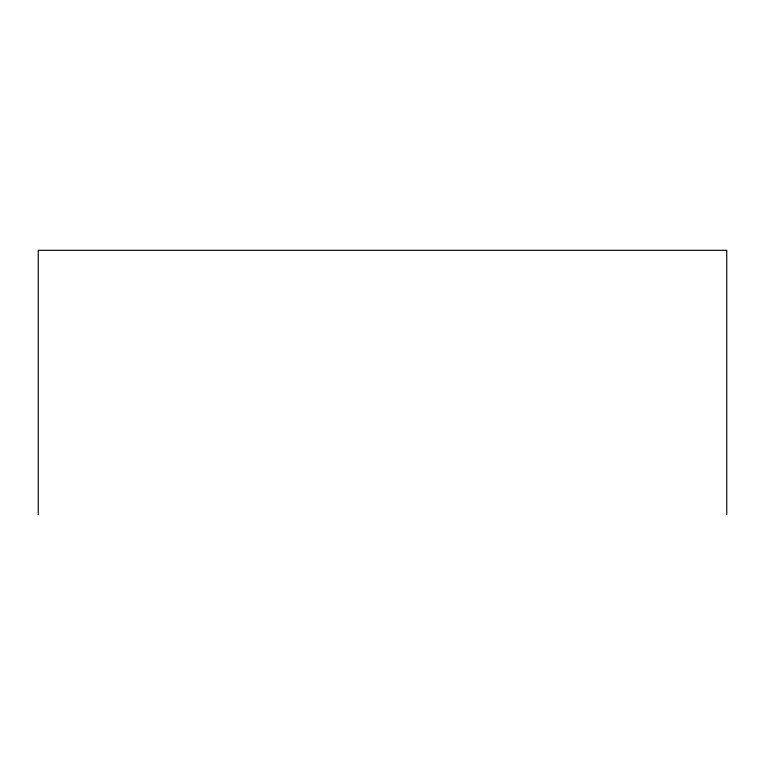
<?xml version="1.0" encoding="UTF-8"?>
<svg xmlns="http://www.w3.org/2000/svg" width="765" height="765" viewBox="0 0 765 765"><rect width="100%" height="100%" fill="white"/><g stroke="black" fill="none" stroke-linecap="round" stroke-linejoin="round"><path stroke-width="1.15" d="M726.75 514.692L726.75 250.308L38.25 250.308L38.25 514.692"/></g></svg>
